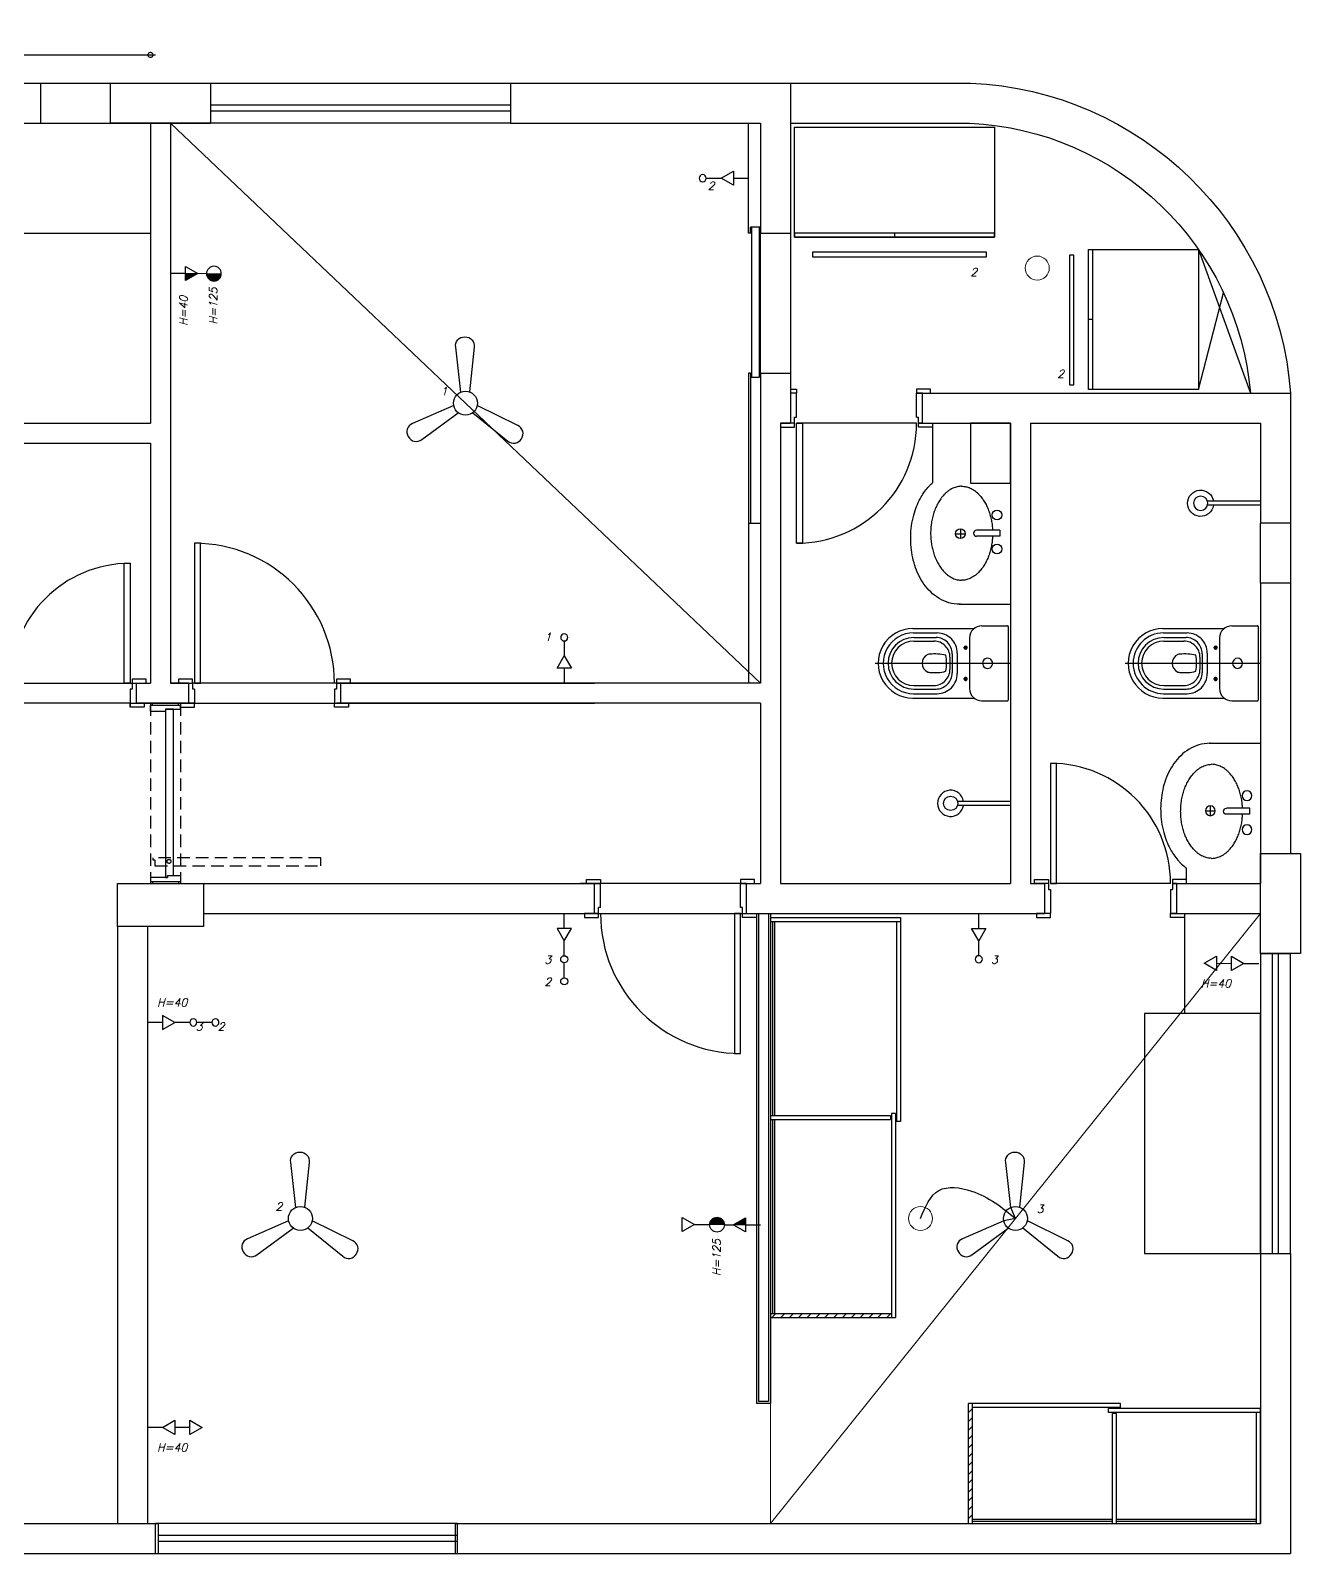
# Model space of a CAD drawing. Extents: x 126968 to 132038, y -1805 to 3860.
# Drawn here: x 127959 to 128594, y 3098 to 3860 of the extents above; entities that cross this region are included whole.
import ezdxf

# ---------------------------------------------------------------- set-up
doc = ezdxf.new("R2010")
doc.units = 0
doc.header["$MEASUREMENT"] = 0
doc.header["$PDMODE"] = 3
doc.linetypes.add('CONTINU', pattern=[0])
doc.linetypes.add('HIDDEN', pattern=[0.375, 0.25, -0.125])
doc.layers.get('0').update_dxf_attribs({"linetype": 'CONTINUOUS'})
doc.layers.get('Defpoints').update_dxf_attribs({"linetype": 'CONTINUOUS'})
doc.layers.add('COTA', color=8, linetype='CONTINUOUS', lineweight=5)
for name, color, linetype in [('ELÉTRICO', 10, 'CONTINUOUS'), ('LUMINOTÉCNICO', 10, 'CONTINUOUS'), ('PENA01', 1, 'CONTINUOUS'), ('PENA02', 2, 'CONTINUOUS'), ('PENA03', 3, 'CONTINUOUS'), ('PENA04', 4, 'CONTINUOUS'), ('PENA06', 6, 'CONTINUOUS')]:
    doc.layers.add(name, color=color, linetype=linetype)
doc.layers.add('PROJEÇÃO', color=1, linetype='HIDDEN', transparency=0.51)
doc.styles.add('REGUA80', font='romans.shx')
doc.styles.get("Standard").update_dxf_attribs({"font": 'romans.shx'})
doc.dimstyles.new('COTAS_1_25', dxfattribs={"dimscale": 25, "dimtxt": 0.25, "dimasz": 0.2, "dimexe": 0.1, "dimexo": 0.2, "dimgap": 0.2, "dimtad": 1, "dimdsep": 46, "dimtxsty": 'Standard', "dimblk1": 'DOTSMALL', "dimblk2": 'DOTSMALL', "dimsah": 1, "dimcen": 0.1, "dimdle": 0.1, "dimse1": 1, "dimse2": 1, "dimclrt": 2, "dimadec": 0, "dimazin": 0, "dimtfac": 1, "dimtmove": 2, "dimatfit": 3, "dimldrblk": 'DOTSMALL', "dimfxl": 1, "dimtolj": 1, "dimtzin": 0, "dimarcsym": 0})
pattern_1 = [(45, (88137.1653, -5236.4852), (-2.2097087, 2.2097087), [])]

# ---------------------------------------------------------------- blocks, each defined once
blk = doc.blocks.new('LAVATORIO02')
at = {"layer": 'PENA02', "linetype": 'Continuous'}
for p, q in [((-0.4384, 0.2507), (-0.487, 0.2507)), ((-0.4627, 0.275), (-0.4627, 0.2264)), ((-0.4751, 0.0535), (-0.4751, 0.1702)), ((-0.4451, 0.0535), (-0.4451, 0.1702)), ((-0.4451, 0.0535), (-0.4751, 0.0535))]:
    blk.add_line(p, q, dxfattribs=at)
for centre in [(-0.4627, 0.2507), (-0.5387, 0.0674), (-0.3686, 0.0674)]:
    blk.add_circle(centre, 0.0243, dxfattribs=at)
blk.add_arc((-0.4601, 0.1702), 0.015, 0, 180, dxfattribs=at)
blk.add_rational_spline([(-0.2251, 0.2444), (-0.2251, 0.3994), (-0.4601, 0.3994), (-0.6951, 0.3994), (-0.6951, 0.2444)], [1, 0.688869268643, 1, 0.688869268642, 1], degree=2, knots=[3.141593, 3.141593, 3.141593, 4.712389, 4.712389, 6.283185, 6.283185, 6.283185], dxfattribs=at)
for points, weights in [([(-0.4751, 0.0897), (-0.6951, 0.0994), (-0.6951, 0.2444)], [0.97289345728, 0.703070764225, 1]), ([(-0.2251, 0.2444), (-0.2251, 0.0994), (-0.4451, 0.0897)], [1, 0.703070764227, 0.972893457279])]:
    blk.add_rational_spline(points, weights, degree=2, dxfattribs=at)
blk = doc.blocks.new('Chuveiro-30cm')
for p, q in [((0, 0.02), (-0.531, 0.02)), ((0, -0.02), (-0.531, -0.02))]:
    blk.add_line(p, q)
blk.add_circle((-0.599, 0), 0.0714)
blk.add_arc((-0.599, 0), 0.131, 8.7566, 351.2434)
blk = doc.blocks.new('7013017_p')
at = {"linetype": 'CONTINU'}
for points in [[(0, -0.6774), (0, 0)], [(-0.1875, -0.1437), (-0.1875, -0.0148)], [(-0.1848, -0.0121), (0.1848, -0.0121)], [(0.1875, -0.1437), (0.1875, -0.0148)], [(-0.174, -0.4881), (-0.174, -0.182)], [(-0.1266, -0.2047), (0.1266, -0.2047)], [(-0.0871, -0.2244), (-0.0688, -0.2244)], [(-0.0782, -0.2345), (-0.0782, -0.2147)], [(0.0681, -0.2244), (0.0887, -0.2244)], [(0.0782, -0.2351), (0.0782, -0.2144)], [(0.174, -0.488), (0.174, -0.182)], [(-0.0509, -0.2662), (0.0509, -0.2662)], [(-0.0479, -0.2918), (0.0479, -0.2918)], [(-0.0303, -0.3027), (0.0303, -0.3027)], [(-0.1518, -0.4851), (-0.1518, -0.367)], [(-0.1286, -0.4834), (-0.1286, -0.3725)], [(0.1286, -0.4834), (0.1286, -0.3725)], [(0.1518, -0.4851), (0.1518, -0.367)], [(-0.111, -0.4834), (-0.111, -0.3834)], [(0.111, -0.4834), (0.111, -0.3834)]]:
    blk.add_lwpolyline(points, dxfattribs=at)
for points in [[(-0.1848, -0.0121, 0.41424), (-0.1875, -0.0148)], [(0.1875, -0.0148, 0.414275), (0.1848, -0.0121)], [(-0.1875, -0.1437, 0.414214), (-0.1266, -0.2047)], [(0, -0.0896, 1), (0, -0.14)], [(0, -0.14, 1), (0, -0.0896)], [(0.1266, -0.2047, 0.414214), (0.1875, -0.1437)], [(-0.0782, -0.2168, 1), (-0.0782, -0.2319)], [(-0.0782, -0.2319, 1), (-0.0782, -0.2168)], [(0.0782, -0.2168, 1), (0.0782, -0.2319)], [(0.0782, -0.2319, 1), (0.0782, -0.2168)], [(-0.0509, -0.2662, 0.414214), (-0.1518, -0.367)], [(-0.0479, -0.2918, 0.414214), (-0.1286, -0.3725)], [(-0.0303, -0.3027, 0.414214), (-0.111, -0.3834)], [(0.111, -0.3834, 0.414214), (0.0303, -0.3027)], [(0.1286, -0.3725, 0.414214), (0.0479, -0.2918)], [(0.1518, -0.367, 0.414214), (0.0509, -0.2662)], [(-0.04, -0.3232, 0.078063), (-0.0458, -0.404)], [(0.04, -0.3232, 0.080389), (-0.04, -0.3232)], [(0.0458, -0.404, 0.078063), (0.04, -0.3232)], [(-0.0458, -0.404, 0.07471), (-0.0437, -0.4128)], [(-0.0437, -0.4128, 0.675827), (0.0437, -0.4128)], [(0.0437, -0.4128, 0.07471), (0.0458, -0.404)], [(-0.174, -0.4881, 1.000333), (0.174, -0.488)], [(-0.1518, -0.4851, 1), (0.1518, -0.4851)], [(-0.1286, -0.4834, 0.999998), (0.1286, -0.4834)], [(-0.111, -0.4834, 0.999998), (0.111, -0.4834)]]:
    blk.add_lwpolyline(points, format="xyb", dxfattribs=at)
blk = doc.blocks.new('_DOTSMALL')
at = {"color": 0, "linetype": 'ByBlock', "const_width": 0.5}
blk.add_lwpolyline([(-0.0625, 0, 1), (0.0625, 0, 1)], format="xyb", close=True, dxfattribs=at)
blk = doc.blocks.new('*D313')
at = {"layer": 'COTA', "color": 0, "lineweight": -2, "transparency": 16777216}
blk.add_line((127786.93, 3847.3), (128021.93, 3847.3), dxfattribs=at)
at = {"layer": 'Defpoints', "color": 0, "transparency": 16777216}
for p in [(128019.43, 3847.3), (127789.43, 3813.19), (128019.43, 3813.19)]:
    blk.add_point(p, dxfattribs=at)
at = {"layer": 'COTA', "color": 0, "lineweight": -2, "transparency": 16777216, "xscale": 5, "yscale": 5, "zscale": 5, "rotation": 180}
blk.add_blockref('_DOTSMALL', (127789.43, 3847.3), dxfattribs=at)
at = {"layer": 'COTA', "color": 0, "lineweight": -2, "transparency": 16777216, "xscale": 5, "yscale": 5, "zscale": 5}
blk.add_blockref('_DOTSMALL', (128019.43, 3847.3), dxfattribs=at)
at = {"layer": 'COTA', "color": 2, "transparency": 16777216, "insert": (127904.43, 3855.43), "char_height": 6.25, "attachment_point": 5}
blk.add_mtext('\\A1;230', dxfattribs=at)
blk = doc.blocks.new('ventilador')
at = {"layer": 'LUMINOTÉCNICO'}
for points in [[(17092.9, 1094.2), (17088.6, 1131.6, -0.481397), (17096.2, 1140.2, -0.481397), (17103.9, 1131.7), (17100, 1094.4)], [(17086.9, 1083.1), (17052.6, 1068, 0.481397), (17049.1, 1057.2, 0.481397), (17060.3, 1054.7), (17090.7, 1077)], [(17102.9, 1077.1), (17132.1, 1053.5, 0.481397), (17143.3, 1055.4, 0.481397), (17140.3, 1066.4), (17106.6, 1083.1)]]:
    blk.add_lwpolyline(points, format="xyb", dxfattribs=at)
blk.add_circle((17096.7, 1085), 10, dxfattribs=at)
blk = doc.blocks.new('int')
at = {"layer": 'LUMINOTÉCNICO'}
blk.add_line((5030, -2351.8), (5030, -2336.8), dxfattribs=at)
blk.add_circle((5030, -2355.4), 3.55, dxfattribs=at)
blk = doc.blocks.new('T')
at = {"layer": 'ELÉTRICO'}
blk.add_line((8989.7, -560.5), (8974.7, -560.5), dxfattribs=at)
blk.add_lwpolyline([(9002, -560.5), (8989.7, -553.4), (8989.7, -567.6)], close=True, dxfattribs=at)
blk = doc.blocks.new('T2')
at = {"layer": 'ELÉTRICO'}
blk.add_hatch(color=256, dxfattribs=at).paths.add_polyline_path([(9002, -591.3), (8989.7, -584.2), (8989.7, -591.3)])
for q in [(8974.7, -591.3), (9002, -591.3)]:
    blk.add_line((8989.7, -591.3), q, dxfattribs=at)
blk.add_lwpolyline([(9002, -591.3), (8989.7, -584.2), (8989.7, -598.4)], close=True, dxfattribs=at)
blk = doc.blocks.new('CP')
at = {"layer": 'ELÉTRICO'}
blk.add_hatch(color=256, dxfattribs=at).paths.add_polyline_path([(22612, 1958.4), (22626.8, 1958.4, 0.414214), (22619.4, 1965.8, 0.414214)])
for q in [(22603.3, 1958.4), (22626.8, 1958.4)]:
    blk.add_line((22612, 1958.4), q, dxfattribs=at)
blk.add_circle((22619.4, 1958.4), 7.41, dxfattribs=at)
blk = doc.blocks.new('T4')
at = {"layer": 'ELÉTRICO'}
blk.add_line((8989.7, -652.9), (8974.7, -652.9), dxfattribs=at)
blk.add_lwpolyline([(8989.7, -652.9), (9002, -645.8), (9002, -660)], close=True, dxfattribs=at)

msp = doc.modelspace()

# ---------------------------------------------------------------- hatches: boundary and pattern name
at = {"layer": 'ELÉTRICO'}
for points in [[(128306.411, 3262.57), (128299.003, 3262.632, -0.4142136), (128302.738, 3266.305, -0.4142136)], [(128310.774, 3262.534), (128316.959, 3266.037), (128316.929, 3262.483)]]:
    msp.add_hatch(color=256, dxfattribs=at).paths.add_polyline_path(points)
at = {"layer": 'PENA04'}
h = msp.add_hatch(dxfattribs=at)
h.set_pattern_fill('ANSI31', color=256, scale=25)
h.set_pattern_definition(pattern_1)
h.paths.add_polyline_path([(128389.929, 3218.187), (128329.429, 3218.187), (128329.429, 3216.187), (128389.929, 3216.187)])
h = msp.add_hatch(dxfattribs=at)
h.set_pattern_fill('ANSI31', color=256, scale=25)
h.set_pattern_definition(pattern_1)
h.paths.add_polyline_path([(128430.429, 3173.187), (128428.429, 3173.187), (128428.429, 3113.187), (128430.429, 3113.187)])

# ---------------------------------------------------------------- linework, layer by layer
for p, q in [((128543.373, 3750.057), (128569.365, 3678.187)), ((128543.373, 3680.057), (128555.933, 3728.296)), ((128451.929, 3265.687), (128449.611, 3271.221)), ((128451.929, 3265.687), (128446.042, 3264.528))]:
    msp.add_line(p, q)
at = {"color": 1}
for points in [[(128437.415, 3748.669), (128350.478, 3748.669), (128350.478, 3746.376), (128437.415, 3746.376)], [(128481.011, 3747.14), (128478.972, 3747.14), (128478.972, 3682.419), (128481.011, 3682.419)]]:
    msp.add_lwpolyline(points, close=True, dxfattribs=at)
msp.add_spline([(128404.429, 3265.687), (128413.608, 3279.68), (128429.897, 3279.404), (128451.929, 3265.687)], degree=3)
at = {"layer": 'COTA'}
for p, q in [((128029.429, 3813.187), (128324.429, 3533.187)), ((128574.429, 3418.187), (128329.429, 3113.187)), ((128329.429, 3173.187), (128329.429, 3113.187))]:
    msp.add_line(p, q, dxfattribs=at)
for centre in [(128462.792, 3740.758), (128404.429, 3265.687)]:
    msp.add_circle(centre, 6, dxfattribs=at)
at = {"layer": 'ELÉTRICO'}
for p, q in [((128306.411, 3262.57), (128299.003, 3262.632)), ((128306.411, 3262.57), (128310.774, 3262.534)), ((128316.929, 3262.483), (128310.774, 3262.534)), ((128316.929, 3262.483), (128324.429, 3262.42))]:
    msp.add_line(p, q, dxfattribs=at)
msp.add_lwpolyline([(128310.774, 3262.534), (128316.959, 3266.037), (128316.9, 3258.929)], close=True, dxfattribs=at)
msp.add_circle((128302.707, 3262.601), 3.704, dxfattribs=at)
at = {"layer": 'PENA01'}
for p, q in [((128324.429, 3688.187), (128324.429, 3758.187)), ((128339.429, 3758.187), (128339.429, 3688.187)), ((128402.429, 3663.187), (128342.429, 3663.187)), ((127948.308, 3533.187), (128010.308, 3533.187)), ((128112.429, 3533.187), (128040.429, 3533.187)), ((128009.308, 3523.187), (127949.308, 3523.187)), ((128041.429, 3523.187), (128111.429, 3523.187)), ((128314.429, 3433.187), (128244.429, 3433.187)), ((128314.429, 3433.187), (128244.429, 3433.187)), ((128529.429, 3433.187), (128469.429, 3433.187)), ((128243.429, 3418.187), (128315.429, 3418.187)), ((128243.429, 3418.187), (128315.429, 3418.187))]:
    msp.add_line(p, q, dxfattribs=at)
at = {"layer": 'PENA01', "linetype": 'Continuous'}
for centre, radius, start, end in [((128342.429, 3663.187), 60, 270, 360), ((128041.429, 3533.187), 70, 0, 90), ((128009.308, 3533.187), 60, 90, 180), ((128469.429, 3433.187), 60, 360, 90), ((128314.429, 3418.187), 70, 180, 270), ((128314.429, 3418.187), 70, 180, 270)]:
    msp.add_arc(centre, radius, start, end, dxfattribs=at)
at = {"layer": 'PENA02', "linetype": 'Continuous'}
for p, q in [((128049.429, 3833.187), (128199.429, 3833.187)), ((128049.429, 3833.187), (128199.429, 3833.187)), ((128049.429, 3833.187), (128199.429, 3833.187)), ((128199.429, 3813.187), (128049.429, 3813.187)), ((128199.429, 3813.187), (128049.429, 3813.187)), ((128199.429, 3813.187), (128049.429, 3813.187)), ((128574.429, 3583.187), (128574.429, 3613.187)), ((128574.429, 3583.187), (128574.429, 3613.187)), ((128589.429, 3613.187), (128589.429, 3583.187)), ((128589.429, 3613.187), (128589.429, 3583.187)), ((128171.929, 3113.187), (128021.929, 3113.187)), ((128172.929, 3113.187), (128023.429, 3113.187)), ((128172.929, 3113.187), (128023.429, 3113.187)), ((128021.929, 3098.187), (128171.929, 3098.187)), ((128023.429, 3098.187), (128172.929, 3098.187)), ((128023.429, 3098.187), (128172.929, 3098.187))]:
    msp.add_line(p, q, dxfattribs=at)
at = {"layer": 'PENA02'}
for p, q in [((128410.429, 3663.187), (128410.429, 3633.464)), ((128423.801, 3572.692), (128449.452, 3572.692)), ((128423.801, 3572.692), (128449.452, 3572.692)), ((128548.778, 3503.187), (128574.429, 3503.187)), ((128548.778, 3503.187), (128574.429, 3503.187)), ((128537.429, 3433.187), (128537.429, 3440.767)), ((128537.429, 3433.187), (128537.429, 3440.767)), ((128537.429, 3433.187), (128537.429, 3440.767))]:
    msp.add_line(p, q, dxfattribs=at)
at = {"layer": 'PENA02', "linetype": 'Continuous'}
msp.add_lwpolyline([(128574.429, 3248.187), (128574.429, 3368.187), (128516.429, 3368.187), (128516.429, 3248.187)], close=True, dxfattribs=at)
at = {"layer": 'PENA02'}
for points, knots in [([(128424.484, 3572.692), (128424.353, 3572.69), (128424.221, 3572.689), (128422.243, 3572.694), (128420.398, 3572.966), (128416.889, 3573.986), (128415.227, 3574.731), (128412.172, 3576.567), (128410.778, 3577.657), (128408.263, 3580.073), (128407.14, 3581.4), (128405.143, 3584.226), (128404.268, 3585.724), (128401.985, 3590.411), (128400.916, 3593.79), (128399.616, 3600.78), (128399.388, 3604.39), (128399.762, 3611.554), (128400.364, 3615.106), (128402.225, 3621.26), (128403.346, 3623.918), (128405.884, 3628.303), (128407.181, 3630.107), (128409.108, 3632.198), (128409.548, 3632.644), (128410.005, 3633.073), (128410.145, 3633.205), (128410.286, 3633.336), (128410.429, 3633.464)], [3.1192061, 3.1192061, 3.1192061, 3.1192061, 3.1321154, 3.1321154, 3.3137451, 3.3137451, 3.4953748, 3.4953748, 3.6770046, 3.6770046, 3.8586343, 3.8586343, 4.040264, 4.040264, 4.4033609, 4.4033609, 4.7664578, 4.7664578, 5.1295547, 5.1295547, 5.4275248, 5.4275248, 5.6599622, 5.6599622, 5.7253775, 5.7253775, 5.7253775, 5.745424, 5.745424, 5.745424, 5.745424]), ([(128549.46, 3503.187), (128549.329, 3503.189), (128549.198, 3503.19), (128547.22, 3503.185), (128545.375, 3502.913), (128541.866, 3501.893), (128540.203, 3501.148), (128537.149, 3499.312), (128535.755, 3498.222), (128533.24, 3495.806), (128532.117, 3494.479), (128530.119, 3491.654), (128529.244, 3490.155), (128526.962, 3485.468), (128525.893, 3482.089), (128524.593, 3475.099), (128524.364, 3471.489), (128524.738, 3464.325), (128525.34, 3460.773), (128527.201, 3454.619), (128528.323, 3451.961), (128530.86, 3447.576), (128532.158, 3445.772), (128534.085, 3443.681), (128534.525, 3443.236), (128534.981, 3442.806), (128535.75, 3442.082), (128536.566, 3441.402), (128537.429, 3440.767)], [3.1192061, 3.1192061, 3.1192061, 3.1192061, 3.1321154, 3.1321154, 3.3137451, 3.3137451, 3.4953748, 3.4953748, 3.6770046, 3.6770046, 3.8586343, 3.8586343, 4.040264, 4.040264, 4.4033609, 4.4033609, 4.7664578, 4.7664578, 5.1295547, 5.1295547, 5.4275248, 5.4275248, 5.6599622, 5.6599622, 5.7253775, 5.7253775, 5.7253775, 5.83552, 5.83552, 5.83552, 5.83552]), ([(128549.46, 3503.187), (128549.329, 3503.189), (128549.198, 3503.19), (128547.22, 3503.185), (128545.375, 3502.913), (128541.866, 3501.893), (128540.203, 3501.148), (128537.149, 3499.312), (128535.755, 3498.222), (128533.24, 3495.806), (128532.117, 3494.479), (128530.119, 3491.654), (128529.244, 3490.155), (128526.962, 3485.468), (128525.893, 3482.089), (128524.593, 3475.099), (128524.364, 3471.489), (128524.738, 3464.325), (128525.34, 3460.773), (128527.201, 3454.619), (128528.323, 3451.961), (128530.86, 3447.576), (128532.158, 3445.772), (128534.085, 3443.681), (128534.525, 3443.236), (128534.981, 3442.806), (128535.75, 3442.082), (128536.566, 3441.402), (128537.429, 3440.767)], [3.1192061, 3.1192061, 3.1192061, 3.1192061, 3.1321154, 3.1321154, 3.3137451, 3.3137451, 3.4953748, 3.4953748, 3.6770046, 3.6770046, 3.8586343, 3.8586343, 4.040264, 4.040264, 4.4033609, 4.4033609, 4.7664578, 4.7664578, 5.1295547, 5.1295547, 5.4275248, 5.4275248, 5.6599622, 5.6599622, 5.7253775, 5.7253775, 5.7253775, 5.83552, 5.83552, 5.83552, 5.83552])]:
    msp.add_open_spline(points, degree=3, knots=knots, dxfattribs=at)
at = {"layer": 'PENA03'}
for p, q in [((127789.429, 3833.187), (127964.429, 3833.187)), ((127789.429, 3813.187), (127964.429, 3813.187)), ((127779.429, 3758.187), (128019.429, 3758.187))]:
    msp.add_line(p, q, dxfattribs=at)
at = {"layer": 'PENA03', "linetype": 'Continuous'}
for p, q in [((128199.429, 3822.187), (128049.429, 3822.187)), ((128199.429, 3819.187), (128049.429, 3819.187)), ((128038.429, 3533.187), (128040.429, 3533.187)), ((128040.429, 3533.187), (128040.429, 3530.187)), ((128112.429, 3533.187), (128112.429, 3530.187)), ((128114.429, 3533.187), (128112.429, 3533.187)), ((128041.429, 3530.187), (128040.429, 3530.187)), ((128041.429, 3530.187), (128041.429, 3523.187)), ((128111.429, 3530.187), (128111.429, 3523.187)), ((128112.429, 3530.187), (128111.429, 3530.187)), ((128038.429, 3523.187), (128041.429, 3523.187)), ((128111.429, 3523.187), (128114.429, 3523.187)), ((128241.429, 3433.187), (128244.429, 3433.187)), ((128241.429, 3433.187), (128244.429, 3433.187)), ((128244.429, 3421.187), (128244.429, 3433.187)), ((128244.429, 3421.187), (128244.429, 3433.187)), ((128314.429, 3421.187), (128314.429, 3433.187)), ((128317.429, 3433.187), (128314.429, 3433.187)), ((128314.429, 3421.187), (128314.429, 3433.187)), ((128317.429, 3433.187), (128314.429, 3433.187)), ((128468.429, 3433.187), (128468.429, 3430.187)), ((128468.429, 3430.187), (128469.429, 3430.187)), ((128469.429, 3430.187), (128469.429, 3418.187)), ((128529.429, 3430.187), (128529.429, 3418.187)), ((128529.429, 3430.187), (128530.429, 3430.187)), ((128530.429, 3433.187), (128530.429, 3430.187)), ((128243.429, 3418.187), (128243.429, 3421.187)), ((128244.429, 3421.187), (128243.429, 3421.187)), ((128243.429, 3418.187), (128243.429, 3421.187)), ((128244.429, 3421.187), (128243.429, 3421.187)), ((128315.429, 3421.187), (128314.429, 3421.187)), ((128315.429, 3421.187), (128314.429, 3421.187)), ((128315.429, 3421.187), (128314.429, 3421.187)), ((128315.429, 3421.187), (128314.429, 3421.187)), ((128315.429, 3418.187), (128315.429, 3421.187)), ((128315.429, 3418.187), (128315.429, 3421.187)), ((128241.429, 3418.187), (128243.429, 3418.187)), ((128241.429, 3418.187), (128243.429, 3418.187)), ((128315.429, 3418.187), (128317.429, 3418.187)), ((128315.429, 3418.187), (128317.429, 3418.187)), ((128469.429, 3418.187), (128466.429, 3418.187)), ((128532.429, 3418.187), (128529.429, 3418.187)), ((128536.429, 3418.187), (128536.429, 3368.187)), ((128574.429, 3398.187), (128574.429, 3248.187)), ((128589.429, 3248.187), (128589.429, 3398.187)), ((128172.929, 3107.187), (128023.429, 3107.187)), ((128172.929, 3104.187), (128023.429, 3104.187))]:
    msp.add_line(p, q, dxfattribs=at)
at = {"layer": 'PENA03'}
for points in [[(128339.429, 3833.187), (128429.429, 3833.187, -0.3798509), (128589.429, 3678.187), (128589.429, 3678.187)], [(128339.429, 3813.187), (128428.98, 3813.187, -0.3761204), (128569.365, 3678.187, -0.3761204)]]:
    msp.add_lwpolyline(points, format="xyb", dxfattribs=at)
at = {"layer": 'PENA03', "linetype": 'Continuous'}
for points in [[(128040.429, 3535.209), (128033.429, 3535.209), (128033.429, 3533.209), (128040.429, 3533.209)], [(128112.429, 3533.187), (128119.429, 3533.187), (128119.429, 3535.187), (128112.429, 3535.187)], [(128041.429, 3523.187), (128034.429, 3523.187), (128034.429, 3521.187), (128041.429, 3521.187)], [(128111.429, 3523.187), (128118.429, 3523.187), (128118.429, 3521.187), (128111.429, 3521.187)], [(128469.429, 3433.187), (128472.429, 3433.187), (128472.429, 3493.187), (128469.429, 3493.187)], [(128244.429, 3433.187), (128237.429, 3433.187), (128237.429, 3435.187), (128244.429, 3435.187)], [(128244.429, 3433.187), (128237.429, 3433.187), (128237.429, 3435.187), (128244.429, 3435.187)], [(128314.429, 3433.187), (128321.429, 3433.187), (128321.429, 3435.187), (128314.429, 3435.187)], [(128314.429, 3433.187), (128321.429, 3433.187), (128321.429, 3435.187), (128314.429, 3435.187)], [(128468.429, 3433.187), (128461.429, 3433.187), (128461.429, 3435.187), (128468.429, 3435.187)], [(128530.429, 3433.187), (128537.429, 3433.187), (128537.429, 3435.187), (128530.429, 3435.187)], [(128243.429, 3418.187), (128236.429, 3418.187), (128236.429, 3416.187), (128243.429, 3416.187)], [(128243.429, 3418.187), (128236.429, 3418.187), (128236.429, 3416.187), (128243.429, 3416.187)], [(128314.429, 3418.187), (128311.429, 3418.187), (128311.429, 3348.187), (128314.429, 3348.187)], [(128314.429, 3418.187), (128311.429, 3418.187), (128311.429, 3348.187), (128314.429, 3348.187)], [(128315.429, 3418.187), (128322.429, 3418.187), (128322.429, 3416.187), (128315.429, 3416.187)], [(128315.429, 3418.187), (128322.429, 3418.187), (128322.429, 3416.187), (128315.429, 3416.187)], [(128469.429, 3418.187), (128462.429, 3418.187), (128462.429, 3416.187), (128469.429, 3416.187)], [(128529.429, 3418.187), (128536.429, 3418.187), (128536.429, 3416.187), (128529.429, 3416.187)]]:
    msp.add_lwpolyline(points, close=True, dxfattribs=at)
at = {"layer": 'PENA04'}
for p, q in [((128318.429, 3758.187), (128318.429, 3813.187)), ((128324.429, 3761.187), (128319.429, 3761.187)), ((128319.429, 3758.187), (128319.429, 3761.187)), ((128319.429, 3758.187), (128318.429, 3758.187)), ((128391.429, 3758.187), (128391.429, 3756.187)), ((128490.373, 3715.108), (128488.373, 3715.108)), ((128318.429, 3688.187), (128318.429, 3533.187)), ((128319.429, 3688.187), (128318.429, 3688.187)), ((128319.429, 3688.187), (128319.429, 3613.187)), ((128342.429, 3678.187), (128339.429, 3678.187)), ((128342.429, 3666.187), (128342.429, 3678.187)), ((128402.429, 3666.187), (128402.429, 3678.187)), ((128405.429, 3678.187), (128402.429, 3678.187)), ((128341.429, 3663.187), (128339.429, 3663.187)), ((128341.429, 3663.187), (128341.429, 3666.187)), ((128341.429, 3666.187), (128342.429, 3666.187)), ((128402.429, 3666.187), (128403.429, 3666.187)), ((128403.429, 3663.187), (128403.429, 3666.187)), ((128405.429, 3663.187), (128403.429, 3663.187)), ((128318.429, 3613.187), (128324.429, 3613.187)), ((128010.308, 3533.187), (128010.308, 3530.187)), ((128010.308, 3533.187), (128012.308, 3533.187)), ((128009.308, 3530.187), (128009.308, 3521.187)), ((128010.308, 3530.187), (128009.308, 3530.187)), ((128009.308, 3523.187), (128012.308, 3523.187)), ((128019.429, 3522.187), (128034.429, 3522.187)), ((128019.429, 3520.187), (128019.429, 3522.187)), ((128019.429, 3519.187), (128019.429, 3520.187)), ((128019.429, 3519.187), (128026.929, 3519.187)), ((128020.429, 3522.187), (128020.429, 3523.187)), ((128026.929, 3520.187), (128034.429, 3520.187)), ((128033.429, 3522.187), (128033.429, 3523.187)), ((128033.429, 3522.187), (128033.429, 3523.187)), ((128033.429, 3522.187), (128034.429, 3522.187)), ((128034.429, 3520.187), (128034.429, 3522.187)), ((128034.429, 3520.187), (128034.429, 3522.187)), ((128019.429, 3436.187), (128019.429, 3434.187)), ((128026.929, 3436.187), (128019.429, 3436.187)), ((128019.429, 3434.187), (128034.429, 3434.187)), ((128020.429, 3434.187), (128020.429, 3433.187)), ((128027.929, 3437.187), (128034.429, 3437.187)), ((128027.929, 3437.187), (128027.929, 3436.187)), ((128033.429, 3434.187), (128033.429, 3433.187)), ((128034.429, 3437.187), (128034.429, 3434.187)), ((128468.429, 3433.187), (128466.429, 3433.187)), ((128532.429, 3433.187), (128530.429, 3433.187)), ((128322.429, 3416.187), (128322.429, 3173.187)), ((128323.429, 3418.187), (128323.429, 3174.187)), ((128328.429, 3418.187), (128328.429, 3174.187)), ((128329.429, 3418.187), (128329.429, 3173.187)), ((128329.429, 3416.187), (128394.429, 3416.187)), ((128329.429, 3416.187), (128329.429, 3216.187)), ((128329.429, 3414.187), (128394.429, 3414.187)), ((128330.429, 3414.187), (128330.429, 3317.187)), ((128331.429, 3414.187), (128331.429, 3317.187)), ((128392.429, 3414.187), (128392.429, 3314.187)), ((128394.429, 3416.187), (128394.429, 3314.187)), ((128580.429, 3248.187), (128580.429, 3398.187)), ((128583.429, 3248.187), (128583.429, 3398.187)), ((128329.429, 3317.187), (128389.429, 3317.187)), ((128329.429, 3315.187), (128389.429, 3315.187)), ((128330.429, 3315.187), (128330.429, 3218.187)), ((128331.429, 3315.187), (128331.429, 3218.187)), ((128389.429, 3317.187), (128389.429, 3315.187)), ((128389.929, 3318.187), (128389.929, 3216.187)), ((128391.929, 3318.187), (128389.929, 3318.187)), ((128391.929, 3318.187), (128391.929, 3216.187)), ((128394.429, 3314.187), (128392.429, 3314.187)), ((128329.429, 3218.187), (128389.929, 3218.187)), ((128329.429, 3216.187), (128389.929, 3216.187)), ((128389.929, 3216.187), (128391.929, 3216.187)), ((128329.429, 3173.187), (128322.429, 3173.187)), ((128328.429, 3174.187), (128323.429, 3174.187)), ((128428.429, 3113.187), (128428.429, 3173.187)), ((128504.429, 3173.187), (128428.429, 3173.187)), ((128430.429, 3113.187), (128430.429, 3173.187)), ((128504.429, 3171.187), (128430.429, 3171.187)), ((128574.429, 3170.687), (128498.429, 3170.687)), ((128498.429, 3168.687), (128498.429, 3170.687)), ((128574.429, 3168.687), (128498.429, 3168.687)), ((128500.429, 3113.187), (128500.429, 3168.187)), ((128502.429, 3168.187), (128500.429, 3168.187)), ((128502.429, 3113.187), (128502.429, 3168.187)), ((128504.429, 3171.187), (128504.429, 3173.187)), ((128572.429, 3113.187), (128572.429, 3168.687)), ((128574.429, 3113.187), (128574.429, 3170.687)), ((128500.429, 3115.187), (128430.429, 3115.187)), ((128500.429, 3114.187), (128430.429, 3114.187)), ((128572.429, 3115.187), (128502.429, 3115.187)), ((128572.429, 3114.187), (128502.429, 3114.187))]:
    msp.add_line(p, q, dxfattribs=at)
for points in [[(128341.429, 3811.187), (128441.429, 3811.187), (128441.429, 3756.187), (128341.429, 3756.187)], [(128341.429, 3756.187), (128441.429, 3756.187), (128441.429, 3758.187), (128341.429, 3758.187)], [(128543.373, 3680.057), (128488.373, 3680.057), (128488.373, 3750.057), (128543.373, 3750.057)], [(128488.373, 3750.057), (128490.373, 3750.057), (128490.373, 3680.057), (128488.373, 3680.057)], [(128402.429, 3678.187), (128409.429, 3678.187), (128409.429, 3680.187), (128402.429, 3680.187)], [(128341.429, 3663.187), (128334.429, 3663.187), (128334.429, 3661.187), (128341.429, 3661.187)], [(128342.429, 3663.187), (128345.429, 3663.187), (128345.429, 3603.187), (128342.429, 3603.187)], [(128403.429, 3663.187), (128410.429, 3663.187), (128410.429, 3661.187), (128403.429, 3661.187)], [(128041.429, 3533.187), (128044.429, 3533.187), (128044.429, 3603.187), (128041.429, 3603.187)], [(128009.308, 3533.187), (128006.308, 3533.187), (128006.308, 3593.187), (128009.308, 3593.187)], [(128010.308, 3533.187), (128017.308, 3533.187), (128017.308, 3535.187), (128010.308, 3535.187)], [(128009.308, 3523.187), (128016.308, 3523.187), (128016.308, 3521.187), (128009.308, 3521.187)]]:
    msp.add_lwpolyline(points, close=True, dxfattribs=at)
for points in [[(128319.929, 3761.187), (128319.929, 3686.187), (128323.929, 3686.187), (128323.929, 3761.187), (128319.929, 3761.187)], [(128339.429, 3680.187), (128342.429, 3680.187), (128342.429, 3678.187), (128339.429, 3678.187)], [(128027.929, 3437.187), (128030.929, 3437.187), (128030.929, 3520.187), (128026.929, 3520.187), (128026.929, 3436.187), (128027.929, 3436.187), (128027.929, 3437.187)]]:
    msp.add_lwpolyline(points, dxfattribs=at)
msp.add_circle((128028.679, 3444.187), 1, dxfattribs=at)
at = {"layer": 'PENA06'}
for p, q in [((127964.429, 3833.187), (127964.429, 3813.187)), ((127964.429, 3833.187), (127999.429, 3833.187)), ((127964.429, 3833.187), (127999.429, 3833.187)), ((128199.429, 3833.187), (128339.429, 3833.187)), ((128199.429, 3833.187), (128339.429, 3833.187)), ((128339.429, 3833.187), (128339.429, 3758.187)), ((128339.429, 3833.187), (128339.429, 3758.187)), ((127964.429, 3813.187), (128049.429, 3813.187)), ((127974.429, 3813.187), (128049.429, 3813.187)), ((128019.429, 3813.187), (128019.429, 3663.187)), ((128029.429, 3813.187), (128029.429, 3533.187)), ((128199.429, 3813.187), (128324.429, 3813.187)), ((128199.429, 3813.187), (128324.429, 3813.187)), ((128324.429, 3813.187), (128324.429, 3758.187)), ((128324.429, 3813.187), (128324.429, 3758.187)), ((128324.429, 3813.187), (128324.429, 3758.187)), ((128324.429, 3813.187), (128324.429, 3758.187)), ((128324.429, 3758.187), (128339.429, 3758.187)), ((128324.429, 3758.187), (128339.429, 3758.187)), ((128324.429, 3758.187), (128339.429, 3758.187)), ((128324.429, 3688.187), (128324.429, 3533.187)), ((128324.429, 3688.187), (128324.429, 3533.187)), ((128324.429, 3688.187), (128339.429, 3688.187)), ((128324.429, 3688.187), (128324.429, 3533.187)), ((128324.429, 3688.187), (128324.429, 3533.187)), ((128324.429, 3688.187), (128339.429, 3688.187)), ((128324.429, 3688.187), (128324.429, 3533.187)), ((128324.429, 3688.187), (128324.429, 3533.187)), ((128339.429, 3688.187), (128339.429, 3663.187)), ((128339.429, 3688.187), (128339.429, 3678.187)), ((128405.429, 3678.187), (128589.429, 3678.187)), ((128405.429, 3663.187), (128405.429, 3678.187)), ((128421.929, 3678.187), (128589.429, 3678.187)), ((128589.429, 3678.187), (128589.429, 3613.187)), ((128589.429, 3678.187), (128589.429, 3613.187)), ((127909.429, 3663.187), (128019.429, 3663.187)), ((127909.429, 3663.187), (127964.429, 3663.187)), ((127974.429, 3663.187), (128019.429, 3663.187)), ((128029.429, 3663.187), (128029.429, 3646.187)), ((128334.429, 3663.187), (128334.429, 3433.187)), ((128334.429, 3663.187), (128339.429, 3663.187)), ((128334.429, 3663.187), (128334.429, 3506.187)), ((128334.429, 3663.187), (128339.429, 3663.187)), ((128334.429, 3663.187), (128339.429, 3663.187)), ((128405.429, 3663.187), (128449.429, 3663.187)), ((128421.929, 3663.187), (128449.429, 3663.187)), ((128449.429, 3663.187), (128449.429, 3433.187)), ((128449.429, 3663.187), (128449.429, 3433.187)), ((128459.429, 3663.187), (128459.429, 3433.187)), ((128459.429, 3663.187), (128574.429, 3663.187)), ((128459.429, 3663.187), (128459.429, 3433.187)), ((128459.429, 3663.187), (128574.429, 3663.187)), ((128574.429, 3663.187), (128574.429, 3613.187)), ((128574.429, 3663.187), (128574.429, 3613.187)), ((127909.429, 3653.187), (128019.429, 3653.187)), ((127909.429, 3653.187), (128019.429, 3653.187)), ((128019.429, 3653.187), (128019.429, 3533.187)), ((128019.429, 3653.187), (128019.429, 3646.187)), ((128019.429, 3580.187), (128019.429, 3533.187)), ((128029.429, 3580.187), (128029.429, 3533.187)), ((128574.429, 3583.187), (128574.429, 3433.187)), ((128574.429, 3583.187), (128574.429, 3433.187)), ((128589.429, 3583.187), (128589.429, 3448.187)), ((128589.429, 3583.187), (128589.429, 3448.187)), ((128012.308, 3533.187), (128019.429, 3533.187)), ((128012.308, 3533.187), (128012.308, 3523.187)), ((128012.308, 3533.187), (128019.429, 3533.187)), ((128012.308, 3533.187), (128019.429, 3533.187)), ((128012.308, 3533.187), (128012.308, 3523.187)), ((128038.429, 3533.187), (128029.429, 3533.187)), ((128029.429, 3533.187), (128038.429, 3533.187)), ((128038.429, 3533.187), (128029.429, 3533.187)), ((128324.429, 3533.187), (128112.429, 3533.187)), ((128114.429, 3533.187), (128241.429, 3533.187)), ((128038.429, 3523.187), (128012.308, 3523.187)), ((128012.308, 3523.187), (128038.429, 3523.187)), ((128038.429, 3523.187), (128012.308, 3523.187)), ((128324.429, 3523.187), (128112.429, 3523.187)), ((128114.429, 3523.187), (128241.429, 3523.187)), ((128324.429, 3523.187), (128324.429, 3433.187)), ((128324.429, 3440.187), (128324.429, 3433.187)), ((128324.429, 3440.187), (128324.429, 3433.187)), ((128334.429, 3440.187), (128334.429, 3433.187)), ((128045.929, 3433.187), (128241.429, 3433.187)), ((128049.429, 3433.187), (128141.429, 3433.187)), ((128217.429, 3433.187), (128241.429, 3433.187)), ((128241.429, 3433.187), (128234.429, 3433.187)), ((128241.429, 3433.187), (128234.429, 3433.187)), ((128241.429, 3433.187), (128234.429, 3433.187)), ((128317.429, 3433.187), (128324.429, 3433.187)), ((128317.429, 3433.187), (128324.429, 3433.187)), ((128317.429, 3433.187), (128324.429, 3433.187)), ((128317.429, 3433.187), (128324.429, 3433.187)), ((128334.429, 3433.187), (128449.429, 3433.187)), ((128334.429, 3433.187), (128449.429, 3433.187)), ((128459.429, 3433.187), (128466.429, 3433.187)), ((128459.429, 3433.187), (128466.429, 3433.187)), ((128459.429, 3433.187), (128466.429, 3433.187)), ((128466.429, 3433.187), (128466.429, 3418.187)), ((128466.429, 3433.187), (128466.429, 3418.187)), ((128466.429, 3433.187), (128466.429, 3418.187)), ((128532.429, 3433.187), (128574.429, 3433.187)), ((128532.429, 3433.187), (128532.429, 3418.187)), ((128532.429, 3433.187), (128574.429, 3433.187)), ((128532.429, 3433.187), (128532.429, 3418.187)), ((128532.429, 3433.187), (128532.429, 3418.187)), ((128002.929, 3411.687), (128002.929, 3113.187)), ((128017.929, 3411.687), (128017.929, 3113.187)), ((128045.929, 3418.187), (128241.429, 3418.187)), ((128049.429, 3418.187), (128141.429, 3418.187)), ((128217.429, 3418.187), (128224.429, 3418.187)), ((128234.429, 3418.187), (128241.429, 3418.187)), ((128317.429, 3418.187), (128466.429, 3418.187)), ((128317.429, 3418.187), (128466.429, 3418.187)), ((128532.429, 3418.187), (128574.429, 3418.187)), ((128532.429, 3418.187), (128574.429, 3418.187)), ((128574.429, 3248.187), (128574.429, 3113.187)), ((128574.429, 3248.187), (128574.429, 3113.187)), ((128589.429, 3248.187), (128589.429, 3098.187)), ((128589.429, 3248.187), (128589.429, 3098.187)), ((127829.429, 3113.187), (128002.929, 3113.187)), ((127964.429, 3113.187), (128021.929, 3113.187)), ((128017.929, 3113.187), (128023.429, 3113.187)), ((128171.929, 3113.187), (128224.429, 3113.187)), ((128172.929, 3113.187), (128574.429, 3113.187)), ((128234.429, 3113.187), (128574.429, 3113.187)), ((127829.429, 3098.187), (128023.429, 3098.187)), ((127829.429, 3098.187), (128021.929, 3098.187)), ((128171.929, 3098.187), (128589.429, 3098.187)), ((128172.929, 3098.187), (128589.429, 3098.187))]:
    msp.add_line(p, q, dxfattribs=at)
at = {"layer": 'PENA06', "linetype": 'Continuous'}
for p, q in [((128049.429, 3833.187), (128049.429, 3813.187)), ((128049.429, 3833.187), (128049.429, 3813.187)), ((128199.429, 3833.187), (128199.429, 3813.187)), ((128199.429, 3833.187), (128199.429, 3813.187)), ((128405.429, 3663.187), (128405.429, 3678.187)), ((128589.429, 3613.187), (128574.429, 3613.187)), ((128589.429, 3613.187), (128574.429, 3613.187)), ((128589.429, 3583.187), (128574.429, 3583.187)), ((128589.429, 3583.187), (128574.429, 3583.187)), ((128038.429, 3533.187), (128038.429, 3523.187)), ((128038.429, 3533.187), (128038.429, 3523.187)), ((128114.429, 3533.187), (128114.429, 3523.187)), ((128114.429, 3533.187), (128114.429, 3523.187)), ((128241.429, 3418.187), (128241.429, 3433.187)), ((128241.429, 3418.187), (128241.429, 3433.187)), ((128241.429, 3418.187), (128241.429, 3433.187)), ((128241.429, 3418.187), (128241.429, 3433.187)), ((128317.429, 3418.187), (128317.429, 3433.187)), ((128317.429, 3418.187), (128317.429, 3433.187)), ((128317.429, 3418.187), (128317.429, 3433.187)), ((128317.429, 3418.187), (128317.429, 3433.187)), ((128574.429, 3398.187), (128589.429, 3398.187)), ((128574.429, 3398.187), (128589.429, 3398.187)), ((128574.429, 3248.187), (128589.429, 3248.187)), ((128574.429, 3248.187), (128589.429, 3248.187)), ((128021.929, 3098.187), (128021.929, 3113.187)), ((128023.429, 3098.187), (128023.429, 3113.187)), ((128171.929, 3098.187), (128171.929, 3113.187)), ((128172.929, 3098.187), (128172.929, 3113.187))]:
    msp.add_line(p, q, dxfattribs=at)
at = {"layer": 'PENA06'}
for points in [[(127999.429, 3813.187), (127999.429, 3833.187), (128049.429, 3833.187), (128049.429, 3813.187)], [(127999.429, 3813.187), (127999.429, 3833.187), (128049.429, 3833.187), (128049.429, 3813.187)], [(128449.429, 3663.187), (128429.429, 3663.187), (128429.429, 3633.187), (128449.429, 3633.187)], [(128449.429, 3663.187), (128429.429, 3663.187), (128429.429, 3633.187), (128449.429, 3633.187)], [(128594.429, 3398.187), (128574.429, 3398.187), (128574.429, 3448.187), (128594.429, 3448.187)], [(128594.429, 3398.187), (128574.429, 3398.187), (128574.429, 3448.187), (128594.429, 3448.187)], [(128002.929, 3411.687), (128002.929, 3433.187), (128045.929, 3433.187), (128045.929, 3411.687)]]:
    msp.add_lwpolyline(points, close=True, dxfattribs=at)
at = {"layer": 'PROJEÇÃO', "ltscale": 25}
for p, q in [((128019.429, 3523.187), (128019.429, 3433.187)), ((128034.429, 3523.187), (128034.429, 3433.187))]:
    msp.add_line(p, q, dxfattribs=at)
msp.add_lwpolyline([(128021.679, 3444.937), (128021.679, 3441.937), (128104.679, 3441.937), (128104.679, 3445.937), (128020.679, 3445.937), (128020.679, 3444.937), (128021.679, 3444.937)], dxfattribs=at)
msp.add_circle((128028.679, 3444.187), 1, dxfattribs=at)

# ---------------------------------------------------------------- block references
at = {"zscale": 0.5}
for name, p, xscale, yscale, rotation in [('int', (129473.187, 1270.684), -0.5, 0.5, 270), ('T2', (123539.793, 3479.803), -0.4999999999999999, 0.4999999999999999, 179.5231841771649), ('CP', (116749.995, 4811.207), -0.4999999999999999, 0.4999999999999999, 179.5231841771649), ('int', (125711.298, 2378.429), -0.5, 0.5, 180), ('T', (128506.566, -954.144), -0.5, 0.5, 270), ('T', (128506.566, 7905.519), 0.5, 0.5, 270), ('T', (128153.296, 7905.519), -0.5, 0.5, 90), ('T', (133047.861, 3664.066), -0.5, 0.5, 359.8801634891136), ('T4', (133060.94, 3066.752), 0.5, 0.5, 180), ('T', (123530.021, 3634.494), 0.5, 0.5, 0.1198365108308711), ('int', (126863.171, 5878.647), -0.5, 0.5, 90), ('int', (126874.218, 5878.647), -0.5, 0.5, 90), ('T4', (132786.335, 2936.228), 0.5, 0.5, 180), ('T', (123543.677, 2890.38), -0.5, 0.5, 179.8801634891136)]:
    msp.add_blockref(name, p, dxfattribs=dict(at, xscale=xscale, yscale=yscale, rotation=rotation))
for name, p, xscale, yscale, zscale in [('T', (132805.76, 4065.952), -0.5, 0.5, 0.5), ('ventilador', (117918.88, 3022.196), 0.6, 0.6, 0.6), ('int', (125711.298, 4572.945), 0.5, 0.5, 0.5), ('int', (130948.564, 4572.945), -0.5, 0.5, 0.5), ('int', (125711.298, 4561.898), 0.5, 0.5, 0.5), ('ventilador', (117836.38, 2614.696), 0.6, 0.6, 0.6), ('ventilador', (118193.88, 2614.696), 0.6, 0.6, 0.6), ('T4', (123530.598, 3487.693), 0.5, 0.5, 0.5)]:
    msp.add_blockref(name, p, dxfattribs=dict(xscale=xscale, yscale=yscale, zscale=zscale))
at = {"layer": 'PENA01', "yscale": 100, "zscale": 100}
for p, xscale, rotation in [((128449.429, 3654.213), 100, 89.99999999999166), ((128574.429, 3423.187), -100, 90), ((128574.429, 3423.187), -100, 90)]:
    msp.add_blockref('LAVATORIO02', p, dxfattribs=dict(at, xscale=xscale, rotation=rotation))
at = {"layer": 'PENA02'}
for name, p, xscale, yscale, zscale, rotation in [('Chuveiro-30cm', (128574.429, 3623.187), -50, 50, 50, 180), ('Chuveiro-30cm', (128574.429, 3623.187), -50, 50, 50, 180), ('7013017_p', (128449.429, 3543.187), 100, 100, 100, 270.0000000000176), ('7013017_p', (128449.429, 3543.187), 100, 100, 100, 270.0000000000176), ('7013017_p', (128574.429, 3543.187), 100, 100, 100, 270), ('7013017_p', (128574.429, 3543.187), 100, 100, 100, 270)]:
    msp.add_blockref(name, p, dxfattribs=dict(at, xscale=xscale, yscale=yscale, zscale=zscale, rotation=rotation))
at = {"layer": 'PENA02', "xscale": 50, "yscale": 50, "zscale": 50}
msp.add_blockref('Chuveiro-30cm', (128449.429, 3473.187), dxfattribs=at)

# ---------------------------------------------------------------- texts
at = {"style": 'REGUA80', "oblique": 15}
for s, p in [('2', (128298.007, 3779.92)), ('2', (128429.329, 3736.74)), ('2', (128472.788, 3685.912)), ('1', (128164.472, 3677.186)), ('1', (128216.419, 3554.349)), ('3', (128216.419, 3393.025)), ('3', (128439.634, 3393.025)), ('2', (128216.419, 3381.978)), ('H=40', (128544.604, 3381.129)), ('3', (128042.051, 3359.584)), ('2', (128053.098, 3359.584)), ('2', (128081.972, 3269.686)), ('3', (128462.453, 3268.419)), ('H=40', (128022.766, 3149.201))]:
    msp.add_text(s, height=4, dxfattribs=at).set_placement(p)
for s, rotation, p in [('H=125', 90, (128052.857, 3712.512)), ('H=40', 90, (128037.891, 3711.781)), ('H=40', 360, (128022.766, 3371.674)), ('H=125', 90, (128304.495, 3236.845))]:
    msp.add_text(s, height=4, rotation=rotation, dxfattribs=at).set_placement(p)

# ---------------------------------------------------------------- dimensions: what is measured, and where the dimension line sits
at = {"layer": 'COTA'}
dim = msp.add_linear_dim(base=(128019.429, 3847.304), p1=(127789.429, 3813.187), p2=(128019.429, 3813.187), dimstyle='COTAS_1_25', dxfattribs=at)
dim.commit()
dim.dimension.update_dxf_attribs({"geometry": '*D313', "text_midpoint": (127904.429, 3855.429)})

doc.saveas('drawing.dxf')
